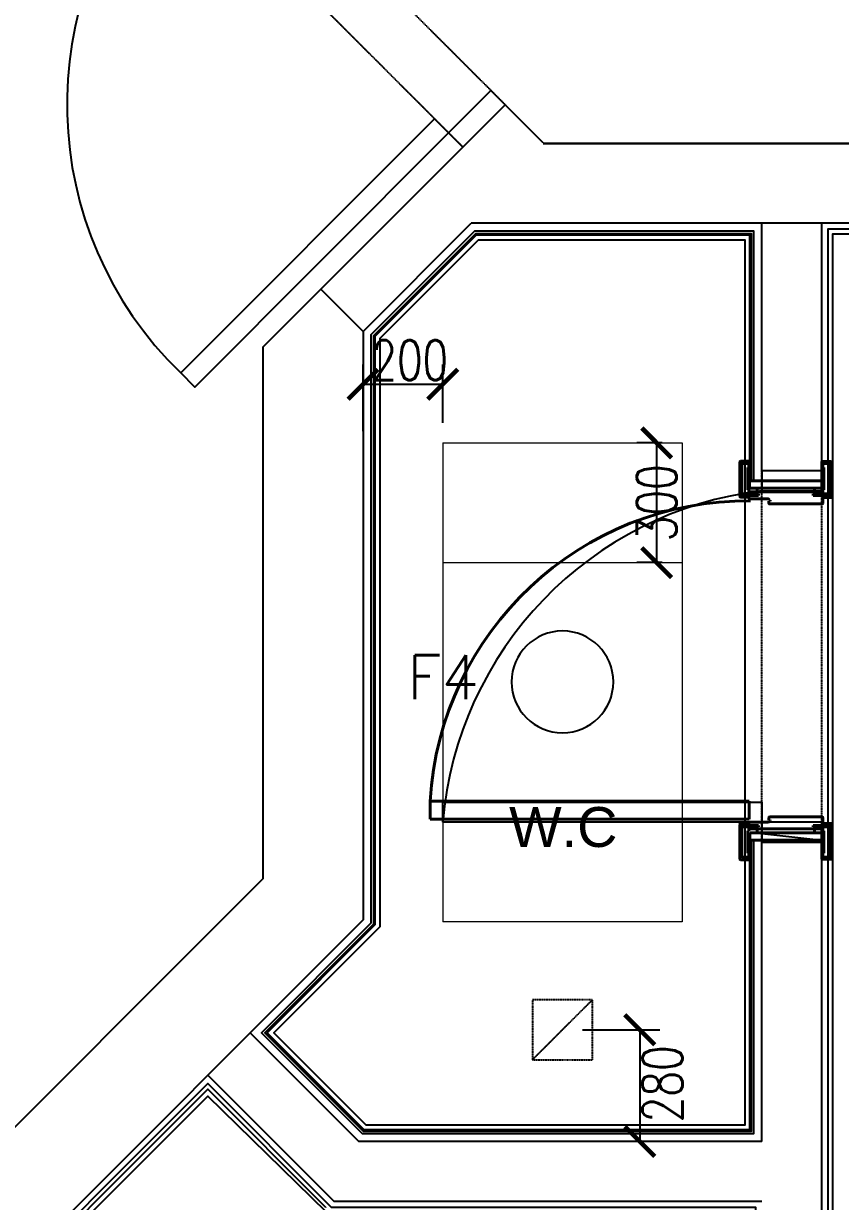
# Model space of a CAD drawing. Header units: millimetres. Extents: x 186805 to 449048, y 2167 to 51540.
# Drawn here: x 425227 to 427275, y 17632 to 20583 of the extents above; entities that cross this region are included whole.
import ezdxf
from ezdxf.enums import TextEntityAlignment as Align

# ---------------------------------------------------------------- set-up
doc = ezdxf.new("R2010")
doc.units = ezdxf.units.MM
doc.linetypes.add('HIDDEN2', pattern=[0.1875, 0.125, -0.0625])
doc.linetypes.add('TYPICAL.FLR HVAC DUCTING_xref(NID-R5-MO)$0$TYPICAL FLR.-HVAC_xref$0$HIDDEN', pattern=[0.375, 0.25, -0.125])
doc.layers.get('0').update_dxf_attribs({"linetype": 'CONTINUOUS'})
doc.layers.get('Defpoints').update_dxf_attribs({"linetype": 'CONTINUOUS'})
for name, color, linetype, lineweight in [('0-60x60-C', 3, 'CONTINUOUS', 13), ('0-duct-C', 3, 'CONTINUOUS', 20), ('1', 130, 'CONTINUOUS', 40), ('wall', 4, 'CONTINUOUS', 25)]:
    doc.layers.add(name, color=color, linetype=linetype, lineweight=lineweight)
for name, color, linetype in [('0TG-text', 4, 'CONTINUOUS'), ('A-ABOVE DOOR', 1, 'HIDDEN2'), ('A-CONC-BLDG', 6, 'CONTINUOUS'), ('a-door', 4, 'CONTINUOUS'), ('a-wall', 140, 'CONTINUOUS'), ('BC-DOOR', 3, 'CONTINUOUS'), ('BC-TILES', 2, 'CONTINUOUS'), ('dimension', 7, 'CONTINUOUS'), ('E-ARMATUR', 2, 'CONTINUOUS'), ('MEP', 16, 'CONTINUOUS'), ('SHADOW LINE', 151, 'CONTINUOUS'), ('TEXT', 3, 'CONTINUOUS')]:
    doc.layers.add(name, color=color, linetype=linetype)
doc.layers.add('D-ACC 200MM THICK', color=133, linetype='CONTINUOUS', true_color=0x48eaef)
doc.styles.add('BW.B$0$SAS', font='sanss___.ttf')
doc.styles.add('ROMANS_075', font='romans.shx', dxfattribs={"width": 0.75})
doc.dimstyles.new('ARCH_1-50B$0', dxfattribs={"dimscale": 1000, "dimtxt": 0.11, "dimasz": 0.075, "dimexe": 0.05, "dimexo": 0.05, "dimgap": 0.055, "dimtad": 0, "dimdec": 0, "dimrnd": 1, "dimzin": 12, "dimdsep": 46, "dimtxsty": 'ROMANS_075', "dimblk1": 'ARCHTICK', "dimblk2": 'ARCHTICK', "dimsah": 1, "dimcen": 0.07, "dimclrd": 9, "dimclre": 9, "dimadec": 0, "dimazin": 0, "dimtfac": 1, "dimtdec": 0, "dimtofl": 0, "dimtmove": 0, "dimatfit": 3, "dimldrblk": 'ARCHTICK', "dimfxl": 0.05, "dimtolj": 1, "dimtzin": 12, "dimarcsym": 0})

# ---------------------------------------------------------------- blocks, each defined once
blk = doc.blocks.new('A$C7C4A1575')
at = {"layer": 'A-ABOVE DOOR', "color": 8}
for p, q in [((21795.10926539661, 32999.99823794348), (21795.10926539661, 32069.99823794337)), ((21945.10926539661, 32999.99823794348), (21945.10926539661, 32069.99823794342)), ((22695.07321221754, 31259.0133962227), (23472.89067152236, 30481.19593691672)), ((23366.8246543447, 30375.1299197393), (22589.00719503942, 31152.94737904475))]:
    blk.add_line(p, q, dxfattribs=at)
at = {"layer": 'A-CONC-BLDG', "color": 8}
blk.add_line((23195.10926539637, 31759.04944940206), (23051.17528257449, 31615.11546658018), dxfattribs=at)
blk.add_lwpolyline([(23051.17528257449, 31615.11546658018), (22945.10926539637, 31721.18148375812), (22945.10926539637, 33194.82505513242), (26350.28244820703, 36599.99823794342), (28495.10926539637, 36599.99823794348), (28495.10926539637, 35699.99823794325), (28245.10926539637, 35699.99823794325), (28245.10926539637, 36349.99823794313), (26453.83583880007, 36349.99823794325), (23195.10926539637, 33091.27166453921), (23195.10926539637, 31759.04944940206)], dxfattribs=at)
at = {"layer": 'a-door', "color": 8}
for points in [[(21795.10926539707, 32999.99823794383), (21795.10926539661, 32949.99823794337), (22745.10926539614, 32949.9982379436)], [(22745.10926539614, 32949.9982379436), (22745.10926539661, 32899.99823794337), (21945.10926539661, 32899.99823794325), (21945.10926539661, 32999.99823794325)], [(21945.10926539661, 32069.99823794325), (21945.10926539661, 32119.99823794383), (21795.10926539637, 32119.9982379436), (21795.10926539661, 32069.99823794337)], [(22730.42855127645, 31223.65805716327), (23366.82465434424, 31860.05416023117), (23402.17999340361, 31824.69882117203), (22765.78389033582, 31188.30271810378)], [(22695.07321221754, 31259.01339622264), (22765.78389033582, 31188.30271810378)], [(22730.42855127645, 31223.65805716327), (22624.36253409856, 31117.59203998526), (22589.00719503896, 31152.94737904464)]]:
    blk.add_lwpolyline(points, dxfattribs=at)
for centre, radius, start, end in [((21835.57135559619, 33026.11911485644), 912.7176985602808, 276.8928478331702, 355.2159611741853), ((22752.05292601162, 31152.57627190103), 935.1010239509649, 317.1432940871377, 45.95302130683965)]:
    blk.add_arc(centre, radius, start, end, dxfattribs=at)
at = {"layer": 'a-wall', "color": 8}
for p, q in [((21795.10926539637, 33980.78032058102), (21795.10926539684, 32999.99823794331)), ((21945.10926539661, 33899.99823794337), (23017.75354189123, 33899.99823794348)), ((23334.01799504948, 33583.73378478494), (23017.75354189123, 33899.99823794348)), ((21945.10926539661, 33749.99823794348), (21945.10926539684, 32999.9982379436)), ((21945.10926539661, 33749.99823794348), (22955.62150753499, 33749.99823794372)), ((23227.95197787159, 33477.667767607), (22955.62150753499, 33749.99823794372)), ((21945.10926539684, 32999.99823794354), (21795.10926539684, 32999.99823794337)), ((21795.10926539684, 32069.99823794331), (21945.10926539661, 32069.99823794342)), ((21795.10926539684, 32069.99823794331), (21795.10926539684, 31449.99823794325)), ((21945.10926539661, 32069.99823794342), (21945.10926539684, 31449.9982379436)), ((22945.10926539707, 31721.18148375795), (22673.92601958243, 31449.99823794372)), ((23051.17528257496, 31615.11546658), (22589.00719503896, 31152.94737904435)), ((21542.60926539707, 31449.99823794313), (21795.10926539684, 31449.99823794325)), ((21945.10926539684, 31449.9982379436), (22673.92601958243, 31449.99823794372)), ((21542.60926539684, 31249.99823794313), (22493.53280076897, 31249.99823794331)), ((22493.5328007685, 31248.42177331462), (22589.00719503896, 31152.94737904435))]:
    blk.add_line(p, q, dxfattribs=at)
blk = doc.blocks.new('A$C32DD6ECA')
at = {"layer": '0-60x60-C', "color": 16, "xscale": 0.0418312498368323, "yscale": 0.0418312498368323, "zscale": 0.0418312498368323, "rotation": 180}
blk.add_blockref('A$C7C4A1575', (4397.082428284921, 2202.635936537234), dxfattribs=at)
blk = doc.blocks.new('_ArchTick')
at = {"color": 0, "linetype": 'ByBlock', "const_width": 0.15}
blk.add_lwpolyline([(-0.5, -0.5), (0.5, 0.5)], dxfattribs=at)
blk = doc.blocks.new('*D63')
at = {"layer": 'Defpoints', "color": 0, "transparency": 16777216}
for p in [(-575551.8823366769, -203217.4431339751), (-575351.8823366769, -203364.0910536111), (-575551.8823366769, -203384.961879699)]:
    blk.add_point(p, dxfattribs=at)
at = {"layer": 'dimension', "color": 9, "lineweight": -2, "transparency": 16777216}
for p, q in [((-575551.8823366769, -203334.961879699), (-575551.8823366769, -203167.4431339751)), ((-575351.8823366769, -203314.0910536111), (-575351.8823366769, -203167.4431339751)), ((-575351.8823366769, -203217.4431339751), (-575551.8823366769, -203217.4431339751))]:
    blk.add_line(p, q, dxfattribs=at)
at = {"layer": 'dimension', "color": 9, "lineweight": -2, "transparency": 16777216, "xscale": 75, "yscale": 75, "zscale": 75, "rotation": 180}
blk.add_blockref('_ArchTick', (-575551.8823366769, -203217.4431339751), dxfattribs=at)
at = {"layer": 'dimension', "color": 9, "lineweight": -2, "transparency": 16777216, "xscale": 75, "yscale": 75, "zscale": 75}
blk.add_blockref('_ArchTick', (-575351.8823366769, -203217.4431339751), dxfattribs=at)
at = {"layer": 'dimension', "color": 0, "transparency": 16777216, "insert": (-575434.84072464, -203157.0762972693), "char_height": 100, "attachment_point": 5, "style": 'ROMANS_075'}
blk.add_mtext('\\A1;200', dxfattribs=at)
blk = doc.blocks.new('*D68')
at = {"layer": 'Defpoints', "color": 0, "transparency": 16777216}
for p in [(-574815.6585589122, -203364.0910536112), (-574751.8823366772, -203364.0910536112), (-574751.8823366772, -203664.0910536112)]:
    blk.add_point(p, dxfattribs=at)
at = {"layer": 'dimension', "color": 9, "lineweight": -2, "transparency": 16777216}
for p, q in [((-574801.8823366772, -203364.0910536112), (-574865.6585589122, -203364.0910536112)), ((-574815.6585589122, -203664.0910536112), (-574815.6585589122, -203364.0910536112)), ((-574801.8823366772, -203664.0910536112), (-574865.6585589122, -203664.0910536112))]:
    blk.add_line(p, q, dxfattribs=at)
at = {"layer": 'dimension', "color": 9, "lineweight": -2, "transparency": 16777216, "xscale": 75, "yscale": 75, "zscale": 75}
for p, rotation in [((-574815.6585589122, -203364.0910536112), 90), ((-574815.6585589122, -203664.0910536112), 270)]:
    blk.add_blockref('_ArchTick', p, dxfattribs=dict(at, rotation=rotation))
at = {"layer": 'dimension', "color": 0, "transparency": 16777216, "insert": (-574815.6585589125, -203514.0910536111), "char_height": 100, "attachment_point": 5, "rotation": 90, "style": 'ROMANS_075'}
blk.add_mtext('\\A1;300', dxfattribs=at)
blk = doc.blocks.new('f44')
at = {"layer": 'E-ARMATUR', "color": 16}
blk.add_circle((0, 0), 127.5, dxfattribs=at)
blk = doc.blocks.new('*D117')
at = {"layer": 'Defpoints', "color": 0, "transparency": 16777216}
for p in [(-575051.8823366846, -204834.0950780713), (-574858.1718594424, -205114.0910536129), (-574858.1443028633, -205114.0910536129)]:
    blk.add_point(p, dxfattribs=at)
at = {"layer": 'dimension', "color": 9, "lineweight": -2, "transparency": 16777216}
for p, q in [((-575001.8823366846, -204834.0950780713), (-574808.1443028633, -204834.0950780713)), ((-574858.1443028633, -204834.0950780713), (-574858.1443028633, -205114.0910536129)), ((-574808.1718594424, -205114.0910536129), (-574808.1443028633, -205114.0910536129))]:
    blk.add_line(p, q, dxfattribs=at)
at = {"layer": 'dimension', "color": 9, "lineweight": -2, "transparency": 16777216, "xscale": 75, "yscale": 75, "zscale": 75}
for p, rotation in [((-574858.1443028633, -204834.0950780713), 90), ((-574858.1443028633, -205114.0910536129), 270)]:
    blk.add_blockref('_ArchTick', p, dxfattribs=dict(at, rotation=rotation))
at = {"layer": 'dimension', "color": 0, "transparency": 16777216, "insert": (-574801.0481426002, -204969.8277000027), "char_height": 100, "attachment_point": 5, "rotation": 90, "style": 'ROMANS_075'}
blk.add_mtext('\\A1;280', dxfattribs=at)
blk = doc.blocks.new('A$C35C014DB')
at = {"color": 9}
for points in [[(8907.841150762397, 17182.94878259802), (7333.573492682423, 17182.94878259741), (7333.573492691736, 13282.94878259782), (7283.573492682888, 13282.9487825977), (7283.573492682888, 11279.39163940316), (6233.573492682423, 10229.39163940222), (6233.573492682888, 8512.948782597785), (7749.050764830201, 8512.948782597552), (8983.573492682423, 7278.42605474501)], [(6075.573877129122, 14732.94878259764), (6075.573877129122, 14732.94878259764), (5779.664763029316, 15028.85789669739), (3393.573492681957, 12642.76662634805), (3393.573492681957, 9972.948782778287), (6043.573492682423, 9972.948782599735), (6043.573492682888, 10572.94878259816), (6243.573492683354, 10572.94878259799), (6243.573492682888, 10437.3815381352), (7143.573492682888, 11337.38153813552), (7142.159153447836, 13383.04930561493), (6753.573492682888, 13382.9487825963), (6753.573492683121, 13562.94878259758), (7153.573492682888, 13562.94878259755), (7153.573492682423, 14732.94878259767), (7153.573492682423, 14732.94878259767)]]:
    blk.add_lwpolyline(points, dxfattribs=at)
blk.add_lwpolyline([(6053.573492682423, 9962.948782599036), (6053.573492682888, 10562.94878259816), (6233.573492683354, 10562.94878259799), (6233.573492682888, 10413.23940251136), (7153.573492682888, 11333.2394025118), (7153.573492682888, 13382.94878259752), (6753.573492683354, 13382.94878259627), (6753.573492682888, 13562.94878259755), (7153.573492682888, 13562.94878259755), (7153.573492682423, 14732.94878259767), (6089.716012752964, 14732.94878259767), (5779.66476303048, 15043.00003231995), (3383.573492681957, 12646.90876197178), (3383.573492681957, 9962.948782778956)], close=True, dxfattribs=at)
at = {"layer": '0-60x60-C', "color": 1}
for p, q in [((6368.573492688476, 16647.94878259706), (6968.573492688476, 16647.94878259706)), ((6368.573492688476, 16647.94878259706), (6368.573492688476, 15447.94878259706)), ((6968.573492688476, 16647.94878259706), (6968.573492688476, 15447.94878259706)), ((6368.573492688476, 16347.94878259706), (6968.573492688476, 16347.94878259706)), ((6968.573492688476, 15747.94878259706), (6368.573492688476, 15747.94878259706)), ((6968.573492688476, 15447.94878259706), (6368.573492688476, 15447.94878259706))]:
    blk.add_line(p, q, dxfattribs=at)
at = {"layer": '0-duct-C', "color": 2}
blk.add_lwpolyline([(6189.139924546587, 15201.38247832286, 0, 0, 0), (6259.465519182268, 15201.38247832281, 0, 0, 0), (6259.465519182268, 15224.30938270406, 0, 0, 0), (6308.883517695474, 15179.66592581486, 0, 0, 0), (6308.883517695474, 15201.38247832292, 0, 0, 0), (6368.573492496624, 15201.38245332273, 40, 0, 0), (6468.573492496624, 15201.38247832292, 0, 0, 0)], format="xyseb", dxfattribs=at)
at = {"layer": '1', "color": 8}
for p, q in [((7113.573492857511, 16513.94878242552), (7113.573492865427, 16599.94878242546)), ((7115.573492865893, 16601.94878242523), (7138.573492865893, 16601.94878242313)), ((7118.07344708906, 16519.94878242505), (7118.073447096045, 16593.94878242511)), ((7120.073447096511, 16595.94878242482), (7136.073447096511, 16595.94878242331)), ((7136.073447095114, 16585.94878242331), (7133.073447095579, 16585.94878242366)), ((7133.073447095579, 16585.94878242366), (7133.073447089992, 16529.94878242366)), ((7136.073447096511, 16595.94878242331), (7136.073447095114, 16585.94878242331)), ((7318.573492865893, 16600.94878240713), (7318.573492858908, 16524.94878240724)), ((7341.573492865893, 16600.94878240503), (7318.573492865893, 16600.94878240713)), ((7337.073538634344, 16595.94878240556), (7321.073538634344, 16595.94878240701)), ((7321.073538634344, 16595.94878240701), (7321.073538633413, 16585.94878240701)), ((7321.073538633413, 16585.94878240701), (7324.073538633878, 16585.94878240678)), ((7324.073538633878, 16585.94878240678), (7324.07353862829, 16529.94878240666)), ((7339.073538627359, 16519.94878240521), (7339.073538634344, 16593.94878240521)), ((7343.573492857511, 16512.9487824048), (7343.573492865893, 16598.9487824048)), ((7137.201974897529, 16534.94878242302), (7137.201974899392, 16552.94878242313)), ((7137.201974899392, 16552.94878242313), (7318.573492861236, 16552.94878240719)), ((7318.573492861236, 16552.94878240719), (7318.573492859839, 16534.94878240713)), ((7133.073447089992, 16529.94878242366), (7136.073447089992, 16529.94878242337)), ((7136.073447089992, 16529.94878242337), (7136.07344708906, 16519.94878242337)), ((7171.073492858442, 16524.94878241999), (7136.073447089526, 16524.94878242343)), ((7136.073447089526, 16524.94878242343), (7136.07344708906, 16519.94878242337)), ((7318.573492859839, 16534.94878240713), (7137.201974897529, 16534.94878242302)), ((7156.573492859374, 16534.94878242139), (7156.573492858442, 16524.94878242139)), ((7156.573492858442, 16524.94878242139), (7300.573492858908, 16524.94878240899)), ((7211.073492858442, 16524.94878241615), (7176.073492858442, 16524.94878241941)), ((7211.073492858442, 16524.94878241615), (7216.073492858442, 16524.94878241574)), ((7281.073492858908, 16524.94878241085), (7216.073492858442, 16524.94878241574)), ((7321.073492858908, 16524.94878240695), (7286.073467153474, 16524.94878241033)), ((7300.573492859839, 16534.94878240893), (7300.573492858908, 16524.94878240899)), ((7321.073492858442, 16519.94878240695), (7321.073492858908, 16524.94878240695)), ((7324.07353862829, 16529.94878240666), (7321.07353862829, 16529.94878240695)), ((7321.07353862829, 16529.94878240695), (7321.073538627359, 16519.94878240701)), ((7136.073492857511, 16511.94878242325), (7115.573492857511, 16511.94878242535)), ((7136.07344708906, 16519.94878242337), (7118.07344708906, 16519.94878242505)), ((7118.07344708906, 16517.94878242511), (7118.07344708906, 16519.94878242505)), ((7118.07344708906, 16519.94878242505), (7158.07344708906, 16519.94878242127)), ((7158.073447088595, 16515.94878242121), (7120.073447088595, 16515.94878242488)), ((7136.07344708906, 16519.94878242337), (7160.073647089186, 16519.94878242098)), ((7160.07364708872, 16515.94878242092), (7136.073447088595, 16515.94878242331)), ((7136.073447088595, 16515.94878242331), (7136.073447088129, 16509.94878242325)), ((7138.073447088129, 16507.94878242313), (7184.073447088129, 16507.94878241871)), ((7158.07344708906, 16519.94878242127), (7158.073447088595, 16515.94878242121)), ((7160.073647089186, 16519.94878242098), (7160.07364708872, 16515.94878242092)), ((7186.073447087663, 16505.94878241854), (7186.073447087663, 16504.1606028284)), ((7186.073447087663, 16504.1606028284), (7187.073447087663, 16504.16060282829)), ((7186.073447087198, 16502.06060282842), (7188.073447087198, 16502.06060282819)), ((7186.073447087198, 16502.06060282842), (7186.073447086732, 16496.94878241865)), ((7187.073447087663, 16504.16060282829), (7189.073447087663, 16504.16060282817)), ((7188.073447087198, 16502.06060282819), (7189.073447087198, 16502.06060282813)), ((7188.073447086732, 16494.94878241842), (7319.073492856114, 16494.94878240719)), ((7189.073447087198, 16502.06060282813), (7189.073447087663, 16504.16060282817)), ((7297.073492857977, 16515.94878240928), (7297.073492858442, 16519.94878240928)), ((7297.073492858442, 16519.94878240928), (7321.073492858442, 16519.94878240695)), ((7321.073492857977, 16515.94878240701), (7297.073492857977, 16515.94878240928)), ((7299.073538627359, 16519.94878240911), (7299.073538626893, 16515.94878240911)), ((7339.073538627359, 16519.94878240521), (7299.073538627359, 16519.94878240911)), ((7299.073538626893, 16515.94878240911), (7337.073538626893, 16515.94878240538)), ((7321.073492856114, 16496.94878240701), (7321.073492857977, 16515.94878240701)), ((7321.073492857511, 16510.94878240689), (7341.573492857511, 16510.94878240497)), ((7321.073538627359, 16519.94878240701), (7339.073538627359, 16519.94878240521)), ((7339.073538626893, 16517.94878240521), (7339.073538627359, 16519.94878240521)), ((6336.702216178994, 15705.68089481178), (6336.702216178994, 15750.68089481178)), ((6336.702216178994, 15750.68089481178), (7136.702216178994, 15750.68089481178)), ((7136.702216178994, 15750.68089481178), (7136.702216178994, 15705.68089481178)), ((7136.702216178994, 15705.68089481178), (6336.702216178994, 15705.68089481178)), ((7136.073447088129, 15689.94878241778), (7136.073447087663, 15695.94878241784)), ((7138.073447087198, 15697.94878241795), (7184.073447087198, 15697.94878242238)), ((7186.073447086732, 15703.83696201266), (7186.073447086266, 15708.94878242244)), ((7186.073447086732, 15703.83696201266), (7188.073447086732, 15703.8369620129)), ((7186.073447087198, 15699.94878242255), (7186.073447086732, 15701.73696201269)), ((7186.073447086732, 15701.73696201269), (7187.073447087198, 15701.7369620128)), ((7187.073447087198, 15701.7369620128), (7189.073447087198, 15701.73696201292)), ((7188.073447086266, 15710.94878242267), (7319.073492856114, 15710.9487824339)), ((7188.073447086732, 15703.8369620129), (7189.073447086732, 15703.83696201295)), ((7189.073447086732, 15703.83696201295), (7189.073447087198, 15701.73696201292)), ((7321.073492856114, 15708.94878243408), (7321.073492857977, 15689.94878243408)), ((7113.055622598506, 15691.94878241557), (7113.055622606422, 15605.94878241563)), ((7136.073492857045, 15693.94878241784), (7115.573492857045, 15693.94878241574)), ((7118.073447088129, 15687.94878241597), (7118.073447088595, 15685.94878241603)), ((7136.073447088595, 15685.94878241772), (7118.073447088595, 15685.94878241603)), ((7118.073447088595, 15685.94878241603), (7118.073447095579, 15611.94878241597)), ((7118.073447088595, 15685.94878241603), (7158.073447088595, 15685.94878241982)), ((7158.073447088129, 15689.94878241987), (7120.073447088129, 15689.94878241621)), ((7133.073447094648, 15619.94878241743), (7133.073447089526, 15675.94878241743)), ((7133.073447089526, 15675.94878241743), (7136.073447089526, 15675.94878241772)), ((7160.073647088255, 15689.94878242017), (7136.073447088129, 15689.94878241778)), ((7136.07344708906, 15680.94878241766), (7136.073447088595, 15685.94878241772)), ((7136.073447088595, 15685.94878241772), (7160.07364708872, 15685.94878242011)), ((7136.073447089526, 15675.94878241772), (7136.073447088595, 15685.94878241772)), ((7171.073492857977, 15680.9487824211), (7136.07344708906, 15680.94878241766)), ((7318.573492859839, 15670.94878243396), (7138.573492858908, 15670.94878241807)), ((7138.573492858908, 15670.94878241807), (7138.573492860771, 15652.94878241795)), ((7156.573492858908, 15670.9487824197), (7156.573492857977, 15680.9487824197)), ((7156.573492857977, 15680.9487824197), (7300.573492858908, 15680.9487824321)), ((7158.073447088595, 15685.94878241982), (7158.073447088129, 15689.94878241987)), ((7160.07364708872, 15685.94878242011), (7160.073647088255, 15689.94878242017)), ((7211.073492857977, 15680.94878242494), (7176.073492857977, 15680.94878242168)), ((7211.073492857977, 15680.94878242494), (7216.073492857977, 15680.94878242535)), ((7281.073492858908, 15680.94878243024), (7216.073492857977, 15680.94878242535)), ((7321.073492858908, 15680.94878243414), (7286.073467153474, 15680.94878243076)), ((7321.073492857977, 15689.94878243408), (7297.073492857977, 15689.94878243181)), ((7297.073492857977, 15689.94878243181), (7297.073492858442, 15685.94878243181)), ((7297.073492858442, 15685.94878243181), (7321.073492858442, 15685.94878243414)), ((7299.073538627359, 15685.94878243198), (7299.073538626893, 15689.94878243198)), ((7299.073538626893, 15689.94878243198), (7337.073538626893, 15689.94878243571)), ((7339.073538627359, 15685.94878243588), (7299.073538627359, 15685.94878243198)), ((7300.573492859839, 15670.94878243216), (7300.573492858908, 15680.9487824321)), ((7318.573492865893, 15604.94878243396), (7318.573492858908, 15680.94878243384)), ((7318.573492861236, 15652.9487824339), (7318.573492859839, 15670.94878243396)), ((7321.073492857511, 15694.94878243419), (7341.573492857511, 15694.94878243611)), ((7321.073492858442, 15685.94878243414), (7321.073492858908, 15680.94878243414)), ((7321.07353862829, 15675.94878243414), (7321.073538627359, 15685.94878243408)), ((7321.073538627359, 15685.94878243408), (7339.073538627359, 15685.94878243588)), ((7324.07353862829, 15675.94878243443), (7321.07353862829, 15675.94878243414)), ((7324.073538633878, 15619.94878243431), (7324.07353862829, 15675.94878243443)), ((7339.073538626893, 15687.94878243588), (7339.073538627359, 15685.94878243588)), ((7339.073538627359, 15685.94878243588), (7339.073538634344, 15611.94878243588)), ((7343.573492857511, 15692.94878243629), (7343.573492865893, 15606.94878243629)), ((7138.573492860771, 15652.94878241795), (7318.573492861236, 15652.9487824339)), ((7120.073447095579, 15609.94878241627), (7136.073447096045, 15609.94878241778)), ((7136.073447094648, 15619.94878241778), (7133.073447094648, 15619.94878241743)), ((7136.073447096045, 15609.94878241778), (7136.073447094648, 15619.94878241778)), ((7321.073538633413, 15619.94878243408), (7324.073538633878, 15619.94878243431)), ((7321.073538634344, 15609.94878243408), (7321.073538633413, 15619.94878243408)), ((7337.073538634344, 15609.94878243553), (7321.073538634344, 15609.94878243408)), ((7115.573492865427, 15603.94878241586), (7138.573492865427, 15603.94878241795)), ((7341.573492865893, 15604.94878243606), (7318.573492865893, 15604.94878243396))]:
    blk.add_line(p, q, dxfattribs=at)
for centre, radius, start, end in [((7115.573492865893, 16599.94878242523), 2, 90, 179.9999999933299), ((7120.073447096045, 16593.94878242488), 2, 90, 179.9999999933299), ((7337.073538634344, 16593.94878240541), 2, 359.9999999933299, 90), ((7341.573492865893, 16598.94878240503), 2, 359.9999999933299, 90), ((7133.750054889242, 15704.89118739631), 798.0816389661622, 89.55524801927275, 176.7108646733078), ((7115.573492857511, 16513.94878242535), 2, 179.9999999933299, 270), ((7120.073447088595, 16517.94878242488), 2, 179.9999999933299, 270), ((7138.073447088129, 16509.94878242302), 2, 179.9999999933299, 270), ((7184.073447087663, 16505.94878241877), 2, 359.9999999933299, 90), ((7188.073447086732, 16496.9487824183), 2, 179.9999999933299, 270), ((7319.073492856114, 16496.94878240719), 2, 270, 359.9999999933299), ((7337.073538626893, 16517.94878240529), 1.999999999912689, 270, 359.9999999966649), ((7341.573492857511, 16512.94878240497), 2, 270, 359.9999999933299), ((7138.073447087663, 15695.94878241807), 2, 90.00000001334021, 180.0000000066701), ((7184.073447087198, 15699.94878242232), 2, 270.0000000133402, 6.6701066e-09), ((7188.073447086266, 15708.94878242278), 2, 90.00000001334021, 180.0000000066701), ((7319.073492856114, 15708.94878243387), 2, 6.6701066e-09, 90.00000001334021), ((7115.504699662677, 15691.45047092476), 2.499258451931175, 88.42270911828534, 168.4990760050759), ((7120.073447088129, 15687.94878241609), 2.000000000116415, 90, 180.0000000033351), ((7337.073538626893, 15687.94878243577), 1.999999999912689, 3.3350533e-09, 90), ((7341.573492857511, 15692.94878243611), 2, 6.6701066e-09, 90.00000001334021), ((7120.073447095579, 15611.94878241621), 2, 180.0000000066701, 270.0000000133402), ((7337.073538634344, 15611.94878243565), 2, 270.0000000133402, 6.6701066e-09), ((7115.504699670593, 15606.44709390693), 2.499258452014289, 191.5009240093264, 271.5772908950498), ((7341.573492865893, 15606.94878243606), 2, 270.0000000133402, 6.6701066e-09)]:
    blk.add_arc(centre, radius, start, end, dxfattribs=at)
at = {"layer": 'A-ABOVE DOOR'}
for p, q in [((7168.573492682888, 15647.94878259755), (7168.573492682423, 16577.94878259744)), ((7318.573492682888, 15647.94878259755), (7318.573492682888, 16577.94878259779))]:
    blk.add_line(p, q, dxfattribs=at)
at = {"layer": 'A-CONC-BLDG'}
blk.add_line((5918.573492682888, 16888.89757113892), (6062.507475505001, 17032.83155396115), dxfattribs=at)
blk.add_lwpolyline([(6062.507475505001, 17032.83155396115), (6168.573492683354, 16926.76553678326), (6168.573492683354, 15453.12196540856), (2763.400309872232, 12047.94878259767), (618.5734926833538, 12047.94878259755), (618.5734926828882, 12947.94878259779), (868.5734926828882, 12947.94878259779), (868.5734926828882, 12297.94878259825), (2659.846919279429, 12297.9487825979), (5918.573492683354, 15556.67535600183), (5918.573492682888, 16888.89757113892)], dxfattribs=at)
at = {"layer": 'BC-DOOR', "color": 1}
blk.add_line((7138.573492688476, 15672.9487825979), (7318.573492688476, 15652.94878259784), dxfattribs=at)
at = {"layer": 'BC-TILES', "color": 71}
for points in [[(7148.573492865893, 16552.94878241854), (7148.573492865893, 17177.9487824197), (6448.041009927983, 17177.94878241929), (6188.573492865893, 16918.48126535726), (6188.573492865893, 15444.83769398296), (5914.015051638591, 15170.27925275572), (6166.345521975192, 14917.94878241929), (7148.573492865893, 14917.94878241929), (7148.573492865427, 15652.9487824204)], [(7142.573492865893, 16552.94878241862), (7142.573492865893, 17171.94878241979), (6450.526291302289, 17171.94878241941), (6194.573492865893, 16915.9959839831), (6194.573492865893, 15442.35241260883), (5922.500333012897, 15170.27925275578), (6168.830803349032, 14923.94878241941), (7142.573492865893, 14923.94878241941), (7142.573492865427, 15652.94878242046)]]:
    blk.add_lwpolyline(points, dxfattribs=at)
at = {"layer": 'BC-TILES'}
for points in [[(7138.573492865893, 16552.94878241862), (7138.573492865893, 17167.94878241979), (6452.18314555136, 17167.94878241941), (6198.573492865893, 16914.33912973362), (6198.573492865893, 15440.69555835929), (5928.157187262434, 15170.27925275578), (6170.487657598569, 14927.94878241941), (7138.573492865893, 14927.94878241941), (7138.573492865427, 15652.94878242046)], [(7138.573492865893, 16552.94878241854), (7138.573492865893, 17167.9487824197), (6452.183145551826, 17167.94878241929), (6198.573492865893, 16914.33912973353), (6198.573492865893, 15440.69555835924), (5928.157187262434, 15170.27925275572), (6170.487657599035, 14927.94878241929), (7138.573492865893, 14927.94878241929), (7138.573492865427, 15652.94878242034)]]:
    blk.add_lwpolyline(points, dxfattribs=at)
at = {"layer": 'D-ACC 200MM THICK'}
blk.add_line((7318.573492682423, 17197.9487825979), (7168.573492682423, 17197.94878259755), dxfattribs=at)
at = {"layer": 'MEP', "linetype": 'TYPICAL.FLR HVAC DUCTING_xref(NID-R5-MO)$0$TYPICAL FLR.-HVAC_xref$0$HIDDEN', "ltscale": 0.5}
blk.add_line((6593.573492497555, 15102.94475831566), (6743.573492497555, 15252.94475831566), dxfattribs=at)
blk.add_lwpolyline([(6743.573492497555, 15252.94475831566), (6593.573492497555, 15252.94475831566), (6593.573492497555, 15102.94475831566), (6743.573492497555, 15102.94475831566)], close=True, dxfattribs=at)
at = {"layer": 'SHADOW LINE'}
for points in [[(8895.841150765656, 15662.9487825979), (8895.841150762397, 17170.94878259802), (7345.573492682423, 17170.94878259741), (7345.573492691736, 13270.94878259784), (7295.573492682888, 13270.94878259773), (7295.573492682888, 11274.4210766546), (6245.573492682423, 10224.42107665367), (6245.573492682888, 8524.948782597785), (7754.021327578812, 8524.948782597552), (8995.573492682423, 7283.396617493563)], [(7126.573492865893, 16552.94878241854), (7126.573492865893, 17155.9487824197), (6457.153708299971, 17155.94878241929), (6210.573492865893, 16909.36856698504), (6210.573492865893, 15435.72499561074), (5945.127750011045, 15170.27925275572), (6175.458220347646, 14939.94878241929), (7126.573492865893, 14939.94878241929), (7126.573492865893, 16552.94878241854)]]:
    blk.add_lwpolyline(points, dxfattribs=at)
blk.add_lwpolyline([(6031.573492682423, 9984.94878260055), (6031.573492682888, 10584.94878259816), (6255.573492683354, 10584.94878259799), (6255.573492682888, 10466.35210088376), (7131.573492682888, 11342.35210088399), (7130.159153447836, 13371.04930561487), (6741.573492682888, 13370.94878259624), (6741.573492683121, 13574.94878259758), (7141.573492682888, 13574.94878259755), (7141.573492682423, 14720.94878259767), (6077.42621506413, 14720.94878259764), (5779.664763029316, 15011.88733394889), (3405.573492681957, 12637.79606359956), (3405.573492681957, 9984.948782777472)], close=True, dxfattribs=at)
at = {"layer": 'wall'}
for p, q in [((6062.507475504535, 17032.83155396115), (6524.675563040539, 17494.99964149716)), ((6620.149957311223, 17399.52524722647), (6524.675563040539, 17494.99964149716)), ((6620.149957310758, 17397.94878259767), (7571.073492682423, 17397.94878259767)), ((6168.573492682423, 16926.76553678292), (6439.756738496828, 17197.94878259755)), ((7168.573492682423, 17197.94878259755), (6439.756738496828, 17197.94878259755)), ((7168.573492682423, 16577.94878259744), (7168.573492682423, 17197.94878259755)), ((7571.073492682423, 17197.9487825979), (7318.573492682423, 17197.9487825979)), ((7318.573492682888, 16577.94878259779), (7318.573492682423, 17197.9487825979)), ((7318.573492682888, 16577.94878259779), (7168.573492682423, 16577.94878259744)), ((7168.573492682888, 15647.94878259755), (7318.573492682423, 15647.9487825972)), ((7168.573492682888, 14897.94878259755), (7168.573492682423, 15647.94878259732)), ((7318.573492682888, 14667.16669995978), (7318.573492682423, 15647.94878259814)), ((5885.730780207901, 15170.27925293415), (6158.061250544502, 14897.94878259779)), ((5779.664763029548, 15064.21323575627), (6095.929216188262, 14747.94878259767)), ((7168.573492682888, 14897.94878259755), (6158.061250544502, 14897.94878259779))]:
    blk.add_line(p, q, dxfattribs=at)
at = {"layer": 'MEP', "xscale": -1, "rotation": 180}
blk.add_blockref('f44', (6668.573492688476, 16049.31483879296), dxfattribs=at)
at = {"layer": '0TG-text', "style": 'BW.B$0$SAS'}
blk.add_text('W.C', height=100, dxfattribs=at).set_placement((6670.550253755297, 15635.80757953011), align=Align.CENTER)
at = {"layer": 'TEXT', "color": 2, "linetype": 'Continuous', "style": 'ROMANS_075'}
blk.add_text('F4', height=110, dxfattribs=at).set_placement((6279.872763604508, 16006.33982585606))
at = {"layer": 'dimension'}
dim = blk.add_linear_dim(base=(6168.573492688476, 16794.59670223307), p1=(6368.573492688476, 16647.94878259706), p2=(6168.573492688476, 16627.07795650917), dimstyle='ARCH_1-50B$0', override={"dimtxt": 0.1, "dimtmove": 2}, dxfattribs=at)
dim.commit()
dim.dimension.update_dxf_attribs({"geometry": '*D63', "text_midpoint": (6285.615104725468, 16854.96353893884), "dimtype": 128, "insert": (581720.4558293654, 220012.0398362081)})
for base, p1, p2, picture, middle in [((6904.797270453186, 16647.94878259694), (6968.573492688476, 16347.94878259706), (6968.573492688476, 16647.94878259706), '*D68', (6904.797270452953, 16497.94878259706)), ((6862.311526502133, 14897.94878259528), (6668.573492681026, 15177.94475813693), (6862.283969923272, 14897.9487825954), '*D117', (6919.407686765189, 15042.2121362054))]:
    dim = blk.add_linear_dim(base=base, p1=p1, p2=p2, angle=270, dimstyle='ARCH_1-50B$0', override={"dimtxt": 0.1, "dimtmove": 2}, dxfattribs=at)
    dim.commit()
    dim.dimension.update_dxf_attribs({"geometry": picture, "text_midpoint": middle, "dimtype": 128, "insert": (581720.4558293654, 220012.0398362081)})

msp = doc.modelspace()

# ---------------------------------------------------------------- block references
at = {"linetype": 'ByBlock'}
msp.add_blockref('A$C35C014DB', (419909.3114472782, 2884.282621430895), dxfattribs=at)
at = {"layer": '0-60x60-C', "color": 16, "xscale": 23.90557308239969, "yscale": 23.90557308239969, "zscale": 23.90557308239969}
msp.add_blockref('A$C32DD6ECA', (343908.2188684661, -1123.044708209927), dxfattribs=at)

doc.saveas('drawing.dxf')
